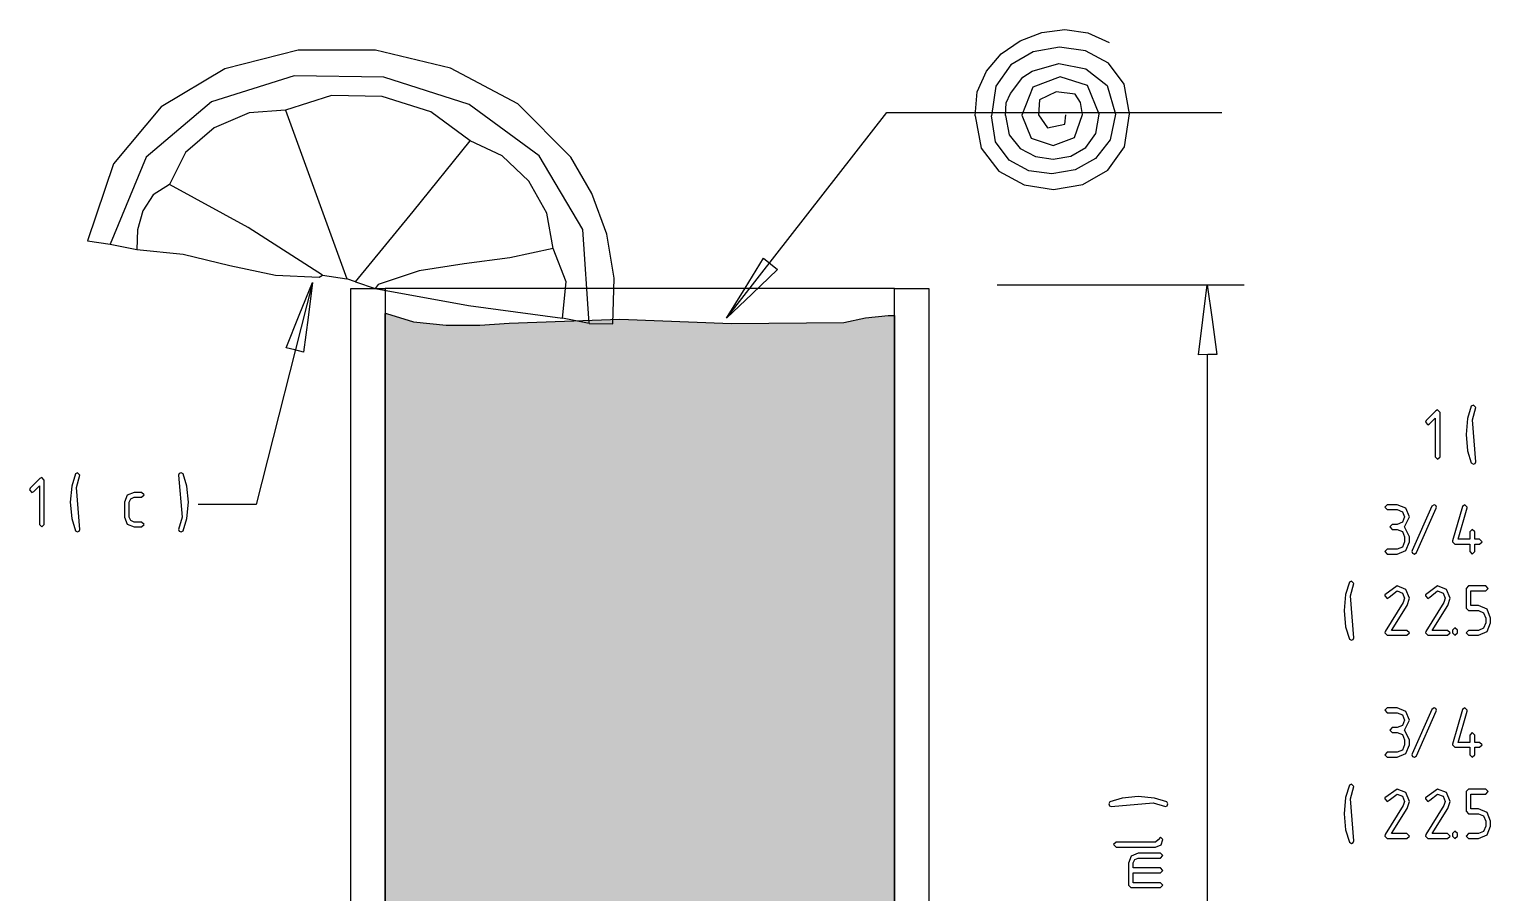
# Model space of a CAD drawing. Header units: metres. Extents: x 0 to 16.5, y 0 to 11.5.
# Drawn here: x 1.574 to 3.087, y 8.014 to 8.899 of the extents above; entities that cross this region are included whole.
import ezdxf

# ---------------------------------------------------------------- set-up
doc = ezdxf.new("R2010")
doc.units = ezdxf.units.M
doc.layers.add('ice tea', color=34, linetype='Continuous')

msp = doc.modelspace()

# ---------------------------------------------------------------- hatches: boundary and pattern name
at = {"layer": 'ice tea'}
h = msp.add_hatch(dxfattribs=at)
h.set_pattern_fill('DASH', color=256, scale=0.018, style=0)
h.set_pattern_definition([(0, (13.342423, 6.196696), (0.05715, 0.05715), [0.05715, -0.05715])])
h.paths.add_polyline_path([(2.4608, 8.6059), (2.4608, 7.6016), (1.9391, 7.6016), (1.9391, 8.6079), (1.9405, 8.6079), (1.9679, 8.5992), (2.0016, 8.5957), (2.0361, 8.5959), (2.0662, 8.598), (2.1796, 8.6021), (2.2939, 8.5975), (2.4089, 8.5985), (2.4314, 8.6034), (2.4543, 8.6059)])
h.paths.add_polyline_path([(15.4997, 3.7946), (15.1024, 3.7946), (15.1024, 3.9646), (15.4997, 3.9646)])

# ---------------------------------------------------------------- linework, layer by layer
for points in [[(2.5436, 8.8105), (2.5457, 8.835), (2.5551, 8.8564), (2.5703, 8.8741), (2.5897, 8.8876), (2.6119, 8.8961), (2.6355, 8.8991), (2.659, 8.8958), (2.6809, 8.8857)], [(2.7017, 8.8126), (2.6964, 8.8429), (2.6802, 8.8644), (2.6568, 8.8771), (2.6299, 8.881), (2.6032, 8.8763), (2.5802, 8.863), (2.5648, 8.8411), (2.5605, 8.8107)], [(2.1481, 8.5975), (2.1724, 8.5971), (2.1735, 8.6439), (2.166, 8.689), (2.1509, 8.7309), (2.1294, 8.768), (2.0749, 8.8227), (2.006, 8.8595), (1.929, 8.878), (1.8498, 8.8779), (1.7746, 8.8586), (1.7094, 8.8199), (1.6605, 8.7613), (1.6338, 8.6825), (1.6573, 8.679)], [(2.5746, 8.8109), (2.5753, 8.8238), (2.5799, 8.8336), (2.5924, 8.8503), (2.6022, 8.8565), (2.6294, 8.8641), (2.6572, 8.8589), (2.6788, 8.8415), (2.6876, 8.8124), (2.6819, 8.786), (2.667, 8.7669), (2.6461, 8.7552), (2.6222, 8.7509), (2.5985, 8.7542), (2.5783, 8.7652), (2.5646, 8.784), (2.5605, 8.8107)], [(2.1481, 8.5975), (2.1417, 8.6939), (2.0969, 8.7694), (2.0251, 8.8221), (1.9376, 8.8501), (1.8458, 8.8517), (1.7609, 8.825), (1.6942, 8.768), (1.6573, 8.679)], [(2.6706, 8.8122), (2.6589, 8.8417), (2.6307, 8.8506), (2.6027, 8.8401), (2.5915, 8.8111)], [(2.6536, 8.812), (2.6517, 8.8243), (2.6461, 8.8328), (2.6266, 8.8351), (2.6095, 8.827), (2.6085, 8.8114)], [(2.026, 8.7848), (1.9856, 8.8146), (1.9358, 8.8305), (1.8839, 8.8315), (1.8367, 8.8163)], [(1.8367, 8.8163), (1.7997, 8.8135), (1.7638, 8.7982), (1.7345, 8.7729), (1.7178, 8.74)], [(1.8367, 8.8163), (1.8681, 8.7299), (1.8996, 8.6432)], [(2.2889, 8.6031), (2.4531, 8.814), (2.7964, 8.814)], [(2.5436, 8.8105), (2.5497, 8.7774), (2.5679, 8.7538), (2.594, 8.7397), (2.624, 8.7351), (2.6539, 8.7401), (2.6795, 8.7547), (2.6968, 8.7789), (2.7017, 8.8126)], [(2.5436, 8.8105), (2.5436, 8.8105)], [(2.5605, 8.8107), (2.5605, 8.8107)], [(2.5746, 8.8109), (2.5785, 8.7912), (2.5896, 8.7772), (2.6054, 8.7688), (2.6235, 8.7662), (2.6415, 8.7693), (2.657, 8.7779), (2.6674, 8.7923), (2.6706, 8.8122)], [(2.5746, 8.8109), (2.5746, 8.8109)], [(2.5915, 8.8111), (2.6011, 8.7877), (2.6235, 8.7801), (2.6455, 8.7882), (2.6536, 8.812)], [(2.5915, 8.8111), (2.5915, 8.8111)], [(2.6085, 8.8114), (2.6177, 8.7981), (2.6354, 8.8019), (2.6367, 8.8117)], [(2.6085, 8.8114), (2.6085, 8.8114)], [(2.6536, 8.812), (2.6536, 8.812)], [(2.6706, 8.8122), (2.6706, 8.8122)], [(2.7017, 8.8126), (2.7017, 8.8126)], [(1.9087, 8.6403), (1.9676, 8.7125), (2.026, 8.7848)], [(2.1113, 8.6746), (2.1048, 8.7106), (2.0863, 8.7435), (2.059, 8.7695), (2.026, 8.7848)], [(1.7178, 8.74), (1.7011, 8.7296), (1.6905, 8.7132), (1.6853, 8.6935), (1.6846, 8.6735)], [(1.8747, 8.647), (1.7984, 8.6959), (1.7178, 8.74)], [(1.6573, 8.679), (1.6846, 8.6735)], [(1.6846, 8.6735), (1.7318, 8.6685), (1.7797, 8.6572), (1.8267, 8.647), (1.8712, 8.6449), (1.8747, 8.647)], [(2.1113, 8.6746), (2.0668, 8.6648), (2.0199, 8.6587), (1.9737, 8.6514), (1.9317, 8.6376), (1.9288, 8.6336)], [(2.1208, 8.603), (2.1243, 8.6403), (2.1113, 8.6746)], [(1.8645, 8.6396), (1.8068, 8.4118), (1.7472, 8.4118)], [(1.8747, 8.647), (1.8996, 8.6432)], [(1.9087, 8.6403), (1.8996, 8.6432)], [(1.9087, 8.6403), (1.9288, 8.6336)], [(2.5661, 8.6372), (2.8192, 8.6372)], [(2.4608, 8.6335), (2.4962, 8.6335), (2.4962, 7.1309), (1.9038, 7.1309), (1.9038, 8.6335), (1.9391, 8.6335)], [(1.9288, 8.6336), (2.0243, 8.616), (2.1208, 8.603)], [(1.9405, 8.6079), (1.9679, 8.5992), (2.0016, 8.5957), (2.0361, 8.5959), (2.0662, 8.598), (2.1796, 8.6021), (2.2939, 8.5975), (2.4089, 8.5985), (2.4314, 8.6034), (2.4543, 8.6059)], [(2.1481, 8.5975), (2.1208, 8.603)], [(2.7814, 8.566), (2.7814, 7.2067)]]:
    msp.add_lwpolyline(points)
for points in [[(2.3339, 8.6587), (2.3412, 8.6529), (2.315, 8.628), (2.2889, 8.6031), (2.3078, 8.6339), (2.3267, 8.6646), (2.3339, 8.6587)], [(2.3339, 8.6587), (2.3412, 8.6529), (2.315, 8.628), (2.2889, 8.6031), (2.3078, 8.6339), (2.3267, 8.6646), (2.3339, 8.6587)], [(1.8464, 8.5704), (1.8374, 8.5727), (1.851, 8.6062), (1.8645, 8.6396), (1.86, 8.6038), (1.8554, 8.568), (1.8464, 8.5704)], [(1.8464, 8.5704), (1.8374, 8.5727), (1.851, 8.6062), (1.8645, 8.6396), (1.86, 8.6038), (1.8554, 8.568), (1.8464, 8.5704)], [(2.7819, 8.5656), (2.7726, 8.5655), (2.777, 8.6014), (2.7815, 8.6372), (2.7864, 8.6015), (2.7912, 8.5656), (2.7819, 8.5656)], [(2.7819, 8.5656), (2.7726, 8.5655), (2.777, 8.6014), (2.7815, 8.6372), (2.7864, 8.6015), (2.7912, 8.5656), (2.7819, 8.5656)], [(2.4608, 8.6335), (1.9391, 8.6335), (1.9391, 8.6079), (1.9391, 7.6016), (1.9391, 7.2134), (2.4608, 7.2134), (2.4608, 7.6016), (2.4608, 8.6059), (2.4608, 8.6335)], [(2.4608, 8.6059), (2.4608, 7.6016), (1.9391, 7.6016), (1.9391, 8.6079), (1.9405, 8.6079), (1.9679, 8.5992), (2.0016, 8.5957), (2.0361, 8.5959), (2.0662, 8.598), (2.1796, 8.6021), (2.2939, 8.5975), (2.4089, 8.5985), (2.4314, 8.6034), (2.4543, 8.6059), (2.4608, 8.6059)], [(3.0151, 8.4608), (3.0176, 8.4583), (3.0202, 8.4608), (3.0202, 8.5064), (3.0176, 8.509), (3.0156, 8.5079), (3.0057, 8.498), (3.005, 8.4962), (3.0075, 8.4937), (3.0093, 8.4945), (3.0151, 8.5003), (3.0151, 8.4608)], [(3.0532, 8.4988), (3.0568, 8.5114), (3.0542, 8.5139), (3.0521, 8.5128), (3.0483, 8.5002), (3.0467, 8.4837), (3.0483, 8.4671), (3.0521, 8.4545), (3.0542, 8.4533), (3.056, 8.4541), (3.0568, 8.4558), (3.0532, 8.4988)], [(1.6227, 8.4294), (1.6262, 8.442), (1.6236, 8.4445), (1.6215, 8.4434), (1.6178, 8.4307), (1.6161, 8.4142), (1.6178, 8.3977), (1.6215, 8.385), (1.6236, 8.3839), (1.6255, 8.3847), (1.6262, 8.3864), (1.6227, 8.4294)], [(1.7308, 8.399), (1.7273, 8.3864), (1.728, 8.3847), (1.7298, 8.3839), (1.7319, 8.385), (1.7357, 8.3977), (1.7374, 8.4142), (1.7357, 8.4307), (1.7319, 8.4434), (1.7298, 8.4445), (1.728, 8.4437), (1.7273, 8.442), (1.7308, 8.399)], [(1.5846, 8.3914), (1.5871, 8.3889), (1.5896, 8.3914), (1.5896, 8.437), (1.5871, 8.4395), (1.5851, 8.4385), (1.5752, 8.4286), (1.5745, 8.4268), (1.577, 8.4243), (1.5788, 8.4251), (1.5846, 8.4309), (1.5846, 8.3914)], [(1.6782, 8.4177), (1.6818, 8.4193), (1.6894, 8.4193), (1.6919, 8.4218), (1.6894, 8.4243), (1.6818, 8.4243), (1.6746, 8.4214), (1.6717, 8.4142), (1.6717, 8.399), (1.6746, 8.3918), (1.6818, 8.3889), (1.6894, 8.3889), (1.6919, 8.3914), (1.6894, 8.3939), (1.6818, 8.3939), (1.6782, 8.3954), (1.6767, 8.399), (1.6767, 8.4142), (1.6782, 8.4177)], [(2.9814, 8.3843), (2.9836, 8.3788), (2.9836, 8.3737), (2.9814, 8.3683), (2.976, 8.3661), (2.9659, 8.3661), (2.9634, 8.3636), (2.9659, 8.3611), (2.976, 8.3611), (2.9849, 8.3648), (2.9886, 8.3737), (2.9886, 8.3788), (2.9836, 8.3889), (2.9886, 8.3991), (2.9849, 8.408), (2.976, 8.4117), (2.9659, 8.4117), (2.9634, 8.4092), (2.9659, 8.4067), (2.976, 8.4067), (2.9814, 8.4045), (2.9836, 8.3991), (2.9814, 8.3937), (2.9761, 8.3915), (2.971, 8.3915), (2.9685, 8.3889), (2.971, 8.3864), (2.9761, 8.3864), (2.9814, 8.3843)], [(2.9919, 8.3619), (2.9937, 8.3611), (2.996, 8.3626), (3.0162, 8.4082), (3.0164, 8.4092), (3.0157, 8.411), (3.0139, 8.4117), (3.0116, 8.4101), (2.9914, 8.3646), (2.9912, 8.3636), (2.9919, 8.3619)], [(3.0353, 8.3712), (3.0505, 8.3712), (3.0505, 8.3636), (3.0531, 8.3611), (3.0556, 8.3636), (3.0556, 8.3712), (3.0605, 8.3712), (3.0631, 8.3737), (3.0605, 8.3763), (3.0556, 8.3763), (3.0556, 8.3839), (3.0531, 8.3864), (3.0505, 8.3839), (3.0505, 8.3763), (3.0386, 8.3763), (3.0478, 8.4084), (3.048, 8.4092), (3.0454, 8.4117), (3.043, 8.4098), (3.0329, 8.3745), (3.0328, 8.3737), (3.0353, 8.3712)], [(2.9282, 8.3183), (2.9318, 8.3309), (2.9292, 8.3334), (2.9271, 8.3323), (2.9233, 8.3196), (2.9217, 8.3031), (2.9233, 8.2866), (2.9271, 8.2739), (2.9292, 8.2727), (2.931, 8.2735), (2.9318, 8.2753), (2.9282, 8.3183)], [(2.9636, 8.3193), (2.9634, 8.3183), (2.9659, 8.3156), (2.968, 8.3169), (2.976, 8.3233), (2.9814, 8.3211), (2.9836, 8.3157), (2.9824, 8.3115), (2.9638, 8.2817), (2.9634, 8.2803), (2.9659, 8.2778), (2.9861, 8.2778), (2.9886, 8.2803), (2.9861, 8.2828), (2.9704, 8.2828), (2.9863, 8.3084), (2.9886, 8.3157), (2.9849, 8.3247), (2.976, 8.3284), (2.9636, 8.3193)], [(3.0053, 8.3193), (3.005, 8.3183), (3.0075, 8.3156), (3.0097, 8.3169), (3.0176, 8.3233), (3.0231, 8.3211), (3.0253, 8.3157), (3.024, 8.3115), (3.0055, 8.2817), (3.005, 8.2803), (3.0075, 8.2778), (3.0278, 8.2778), (3.0303, 8.2803), (3.0278, 8.2828), (3.0121, 8.2828), (3.028, 8.3084), (3.0303, 8.3157), (3.0266, 8.3247), (3.0176, 8.3284), (3.0053, 8.3193)], [(3.0492, 8.3031), (3.0593, 8.3031), (3.0647, 8.3009), (3.0669, 8.2955), (3.0669, 8.2904), (3.0647, 8.285), (3.0593, 8.2828), (3.0492, 8.2828), (3.0467, 8.2803), (3.0492, 8.2778), (3.0593, 8.2778), (3.0682, 8.2815), (3.0719, 8.2904), (3.0719, 8.2955), (3.0682, 8.3045), (3.0593, 8.3082), (3.0517, 8.3082), (3.0517, 8.3233), (3.0669, 8.3233), (3.0694, 8.3259), (3.0669, 8.3284), (3.0492, 8.3284), (3.0467, 8.3259), (3.0467, 8.3056), (3.0492, 8.3031)], [(3.0328, 8.2803), (3.0353, 8.2778), (3.0378, 8.2803), (3.0378, 8.2829), (3.0353, 8.2854), (3.0328, 8.2829), (3.0328, 8.2803)], [(2.9814, 8.1759), (2.9836, 8.1705), (2.9836, 8.1654), (2.9814, 8.16), (2.976, 8.1578), (2.9659, 8.1578), (2.9634, 8.1553), (2.9659, 8.1528), (2.976, 8.1528), (2.9849, 8.1565), (2.9886, 8.1654), (2.9886, 8.1705), (2.9836, 8.1806), (2.9886, 8.1907), (2.9849, 8.1997), (2.976, 8.2034), (2.9659, 8.2034), (2.9634, 8.2009), (2.9659, 8.1983), (2.976, 8.1983), (2.9814, 8.1962), (2.9836, 8.1907), (2.9814, 8.1853), (2.9761, 8.1832), (2.971, 8.1832), (2.9685, 8.1806), (2.971, 8.1781), (2.9761, 8.1781), (2.9814, 8.1759)], [(2.9919, 8.1535), (2.9937, 8.1528), (2.996, 8.1542), (3.0162, 8.1999), (3.0164, 8.2009), (3.0157, 8.2027), (3.0139, 8.2034), (3.0116, 8.2018), (2.9914, 8.1563), (2.9912, 8.1553), (2.9919, 8.1535)], [(3.0353, 8.1629), (3.0505, 8.1629), (3.0505, 8.1553), (3.0531, 8.1528), (3.0556, 8.1553), (3.0556, 8.1629), (3.0605, 8.1629), (3.0631, 8.1654), (3.0605, 8.1679), (3.0556, 8.1679), (3.0556, 8.1755), (3.0531, 8.1781), (3.0505, 8.1755), (3.0505, 8.1679), (3.0386, 8.1679), (3.0478, 8.2001), (3.048, 8.2009), (3.0454, 8.2034), (3.043, 8.2015), (3.0329, 8.1661), (3.0328, 8.1654), (3.0353, 8.1629)], [(2.9282, 8.1099), (2.9318, 8.1226), (2.9292, 8.1251), (2.9271, 8.1239), (2.9233, 8.1113), (2.9217, 8.0948), (2.9233, 8.0782), (2.9271, 8.0656), (2.9292, 8.0644), (2.931, 8.0652), (2.9318, 8.0669), (2.9282, 8.1099)], [(2.726, 8.1059), (2.7386, 8.1023), (2.7403, 8.103), (2.7412, 8.1048), (2.74, 8.1069), (2.7273, 8.1107), (2.7108, 8.1124), (2.6943, 8.1107), (2.6816, 8.1069), (2.6805, 8.1048), (2.6813, 8.103), (2.683, 8.1023), (2.726, 8.1059)], [(2.9636, 8.1109), (2.9634, 8.1099), (2.9659, 8.1073), (2.968, 8.1086), (2.976, 8.115), (2.9814, 8.1127), (2.9836, 8.1074), (2.9824, 8.1032), (2.9638, 8.0733), (2.9634, 8.0719), (2.9659, 8.0694), (2.9861, 8.0694), (2.9886, 8.0719), (2.9861, 8.0745), (2.9704, 8.0745), (2.9863, 8.1001), (2.9886, 8.1074), (2.9849, 8.1164), (2.976, 8.1201), (2.9636, 8.1109)], [(3.0053, 8.1109), (3.005, 8.1099), (3.0075, 8.1073), (3.0097, 8.1086), (3.0176, 8.115), (3.0231, 8.1127), (3.0253, 8.1074), (3.024, 8.1032), (3.0055, 8.0733), (3.005, 8.0719), (3.0075, 8.0694), (3.0278, 8.0694), (3.0303, 8.0719), (3.0278, 8.0745), (3.0121, 8.0745), (3.028, 8.1001), (3.0303, 8.1074), (3.0266, 8.1164), (3.0176, 8.1201), (3.0053, 8.1109)], [(3.0492, 8.0948), (3.0593, 8.0948), (3.0647, 8.0926), (3.0669, 8.0872), (3.0669, 8.0821), (3.0647, 8.0767), (3.0593, 8.0745), (3.0492, 8.0745), (3.0467, 8.0719), (3.0492, 8.0694), (3.0593, 8.0694), (3.0682, 8.0731), (3.0719, 8.0821), (3.0719, 8.0872), (3.0682, 8.0961), (3.0593, 8.0998), (3.0517, 8.0998), (3.0517, 8.115), (3.0669, 8.115), (3.0694, 8.1175), (3.0669, 8.1201), (3.0492, 8.1201), (3.0467, 8.1175), (3.0467, 8.0973), (3.0492, 8.0948)], [(2.7285, 8.0606), (2.7341, 8.0627), (2.7361, 8.0682), (2.7336, 8.0707), (2.731, 8.0681), (2.7285, 8.0656), (2.688, 8.0656), (2.6855, 8.0631), (2.688, 8.0606), (2.7285, 8.0606)], [(3.0328, 8.0719), (3.0353, 8.0694), (3.0378, 8.0719), (3.0378, 8.0745), (3.0353, 8.077), (3.0328, 8.0745), (3.0328, 8.0719)], [(2.7032, 8.019), (2.7336, 8.019), (2.7361, 8.0215), (2.7336, 8.024), (2.7057, 8.024), (2.7057, 8.0341), (2.7336, 8.0341), (2.7361, 8.0366), (2.7336, 8.0392), (2.7057, 8.0392), (2.7057, 8.0443), (2.7073, 8.0478), (2.7108, 8.0493), (2.7336, 8.0493), (2.7361, 8.0518), (2.7336, 8.0543), (2.7108, 8.0543), (2.7036, 8.0514), (2.7007, 8.0442), (2.7007, 8.0215), (2.7032, 8.019)]]:
    msp.add_lwpolyline(points, close=True)

doc.saveas('drawing.dxf')
